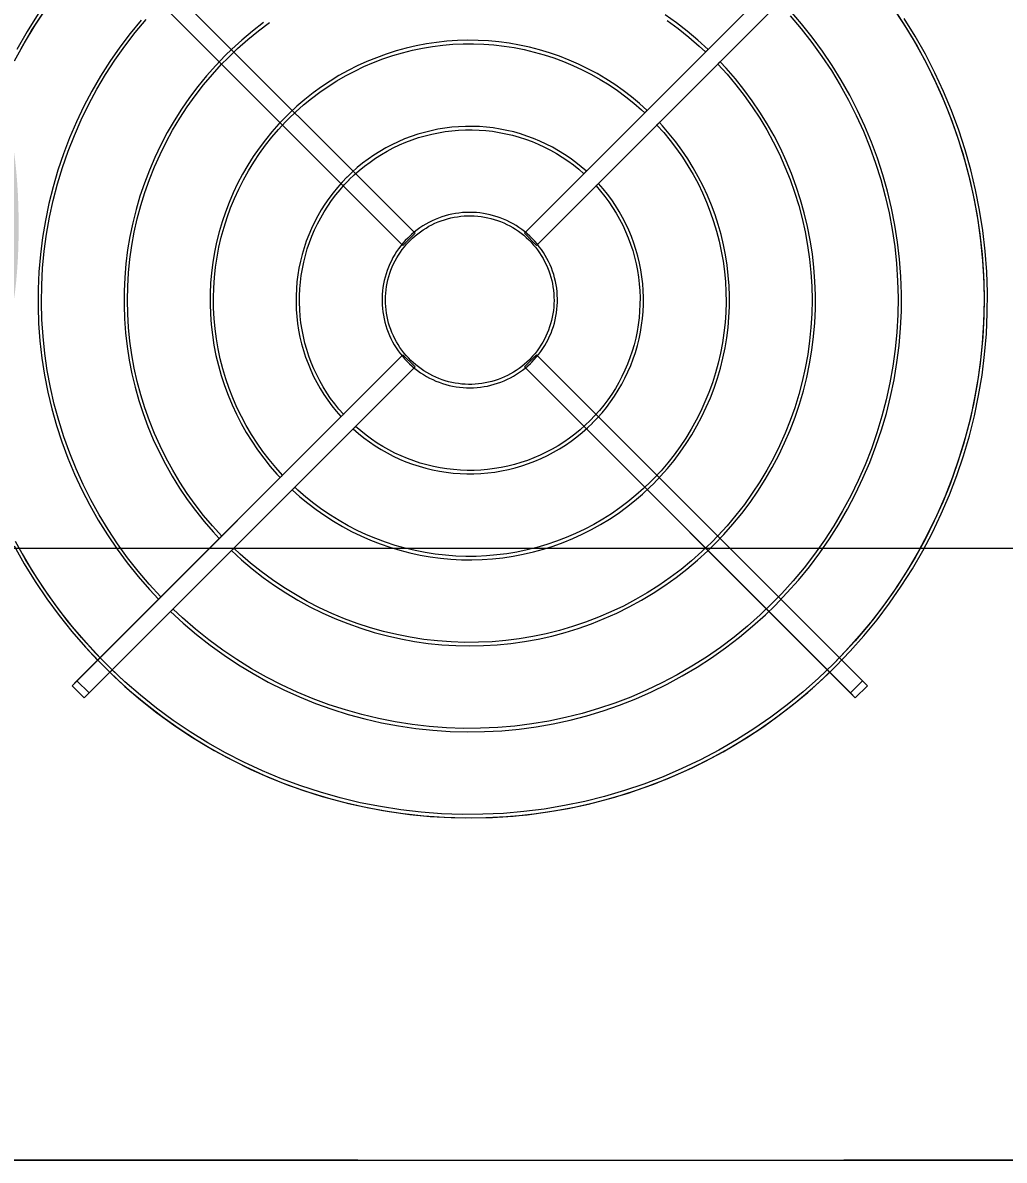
# Model space of a CAD drawing. Header units: millimetres. Extents: x -21807 to 22087, y 36760 to 60640.
# Drawn here: x -8078 to -7508, y 58947 to 59608 of the extents above; entities that cross this region are included whole.
import ezdxf

# ---------------------------------------------------------------- set-up
doc = ezdxf.new("R2010")
doc.units = ezdxf.units.MM
for name, color, linetype, lineweight in [('A-ANNO-DIMS', 7, 'Continuous', 9), ('A-ANNO-DIMS-110', 7, 'Continuous', 9), ('M-EQPM', 7, 'Continuous', 5)]:
    doc.layers.add(name, color=color, linetype=linetype, lineweight=lineweight)
doc.styles.add('Arial_1', font='arial.ttf', dxfattribs={"width": 0.8, "height": 220})
doc.dimstyles.new('AK_DIM_2_0_Arial', dxfattribs={"dimscale": 304.8, "dimtxt": 224.457068, "dimasz": 0.180446, "dimexe": 0.360892, "dimexo": 0.360892, "dimgap": 0.036089, "dimtad": 1, "dimdec": 0, "dimzin": 0, "dimdsep": 46, "dimtxsty": 'Arial_1', "dimblk1": 'OBLIQUE', "dimblk2": 'OBLIQUE', "dimsah": 1, "dimcen": 0.09, "dimadec": 0, "dimazin": 0, "dimtfac": 1, "dimtdec": 4, "dimtix": 1, "dimtmove": 0, "dimatfit": 3, "dimfxl": 1, "dimtvp": 1, "dimtolj": 1, "dimtzin": 0, "dimarcsym": 2})

# ---------------------------------------------------------------- blocks, each defined once
blk = doc.blocks.new('DanNong_VRV_1 QUẠT - OD-A-12_1-2147179-MẶT BẰNG HỆ THỐNG GIÓ CẤP AHU')
at = {"layer": 'M-EQPM'}
for p, q in [((-171.65, 419.45), (20.68, 227.11)), ((20.68, 227.11), (-168.82, 416.62)), ((84.32, 227.11), (276.65, 419.45)), ((273.82, 416.62), (84.32, 227.11)), ((13.61, 220.04), (-178.72, 412.38)), ((283.72, 412.38), (91.39, 220.04)), ((-175.9, 409.55), (13.61, 220.04)), ((91.39, 220.04), (280.9, 409.55)), ((20.68, 227.11), (13.61, 220.04)), ((20.68, 227.11), (13.61, 220.04)), ((91.39, 220.04), (84.32, 227.11)), ((84.32, 227.11), (91.39, 220.04)), ((-178.72, -35.93), (13.61, 156.4)), ((13.61, 156.4), (-175.9, -33.1)), ((20.68, 149.33), (13.61, 156.4)), ((13.61, 156.4), (20.68, 149.33)), ((91.39, 156.4), (84.32, 149.33)), ((91.39, 156.4), (84.32, 149.33)), ((280.9, -33.1), (91.39, 156.4)), ((91.39, 156.4), (283.72, -35.93)), ((20.68, 149.33), (-171.65, -43)), ((-168.82, -40.17), (20.68, 149.33)), ((276.65, -43), (84.32, 149.33)), ((84.32, 149.33), (273.82, -40.17)), ((-175.9, -33.1), (-178.72, -35.93)), ((-178.72, -35.93), (-171.65, -43)), ((-178.72, -35.93), (-171.65, -43)), ((-175.9, -33.1), (-168.82, -40.17)), ((-175.9, -33.1), (-168.82, -40.17)), ((280.9, -33.1), (273.82, -40.17)), ((280.9, -33.1), (273.82, -40.17)), ((276.65, -43), (283.72, -35.93)), ((283.72, -35.93), (276.65, -43)), ((283.72, -35.93), (280.9, -33.1)), ((-171.65, -43), (-168.82, -40.17)), ((273.82, -40.17), (276.65, -43)), ((-525, -311.78), (655, -311.78)), ((-508.64, -311.78), (485.5, -311.78)), ((-481.21, -311.78), (585, -311.78)), ((-12.64, -311.78), (-481.21, -311.78)), ((-481.21, -311.78), (-12.64, -311.78)), ((-66.64, -311.78), (-387.08, -311.78)), ((-66.64, -311.78), (-387.08, -311.78)), ((-66.64, -311.78), (-381.64, -311.78)), ((-381.64, -311.78), (-66.64, -311.78)), ((-66.64, -311.78), (-381.64, -311.78)), ((-66.64, -311.78), (-381.64, -311.78)), ((-66.64, -311.78), (-381.64, -311.78)), ((-66.64, -311.78), (-381.64, -311.78)), ((-66.64, -311.78), (-381.64, -311.78)), ((-66.64, -311.78), (-381.64, -311.78)), ((-116.63, -311.78), (-140.28, -311.78)), ((-133.86, -311.78), (-99.36, -311.78)), ((-130.53, -311.78), (-102.73, -311.78)), ((-127.74, -311.78), (-107.66, -311.78)), ((-127.74, -311.78), (-107.66, -311.78)), ((-116.63, -311.78), (-92.98, -311.78)), ((-66.64, -311.78), (-61.64, -311.78)), ((-66.64, -311.78), (-61.64, -311.78)), ((-66.64, -311.78), (-61.64, -311.78)), ((-66.64, -311.78), (-61.64, -311.78)), ((-66.64, -311.78), (-61.64, -311.78)), ((-51.3, -311.78), (-17.98, -311.78)), ((-51.3, -311.78), (-17.98, -311.78)), ((6.91, -311.78), (616.87, -311.78)), ((6.91, -311.78), (616.87, -311.78)), ((253.22, -311.78), (456.78, -311.78)), ((253.22, -311.78), (270, -311.78)), ((440, -311.78), (270, -311.78))]:
    blk.add_line(p, q, dxfattribs=at)
at = {"layer": 'M-EQPM', "flags": 128}
for points in [[(265.34, -24.62), (273.68, -15.94), (281.67, -6.93), (289.29, 2.39), (296.53, 12.01), (303.38, 21.91), (309.83, 32.08), (315.87, 42.49), (321.49, 53.14), (326.67, 64), (331.42, 75.07), (335.72, 86.31), (339.57, 97.72), (342.96, 109.27), (345.89, 120.95), (348.34, 132.74), (350.32, 144.61), (351.83, 156.56), (352.86, 168.55), (353.4, 180.58), (353.47, 192.62), (353.05, 204.65), (352.15, 216.66), (350.78, 228.62), (348.92, 240.51), (346.6, 252.32), (343.8, 264.03), (340.53, 275.62), (336.81, 287.07), (332.63, 298.36), (328, 309.47), (322.93, 320.39), (317.43, 331.1), (311.5, 341.58), (305.16, 351.82)], [(265.34, -24.62), (273.68, -15.94), (281.67, -6.93), (289.29, 2.39), (296.53, 12.01), (303.38, 21.91), (309.83, 32.08), (315.87, 42.49), (321.49, 53.14), (326.67, 64), (331.42, 75.07), (335.72, 86.31), (339.57, 97.72), (342.96, 109.27), (345.89, 120.95), (348.34, 132.74), (350.32, 144.61), (351.83, 156.56), (352.86, 168.55), (353.4, 180.58), (353.47, 192.62), (353.05, 204.65), (352.15, 216.66), (350.78, 228.62), (348.92, 240.51), (346.6, 252.32), (343.8, 264.03), (340.53, 275.62), (336.81, 287.07), (332.63, 298.36), (328, 309.47), (322.93, 320.39), (317.43, 331.1), (311.5, 341.58), (305.16, 351.82)], [(299.92, 356.11), (306.43, 346.08), (312.54, 335.8), (318.23, 325.28), (323.5, 314.55), (328.34, 303.61), (332.73, 292.49), (336.68, 281.2), (340.17, 269.76), (343.2, 258.19), (345.76, 246.51), (347.86, 234.74), (349.48, 222.89), (350.63, 210.98), (351.3, 199.04), (351.5, 187.08), (351.21, 175.13), (350.45, 163.19), (349.21, 151.3), (347.5, 139.46), (345.31, 127.71), (342.66, 116.04), (339.54, 104.5), (335.96, 93.09), (331.93, 81.83), (327.45, 70.74), (322.53, 59.84), (317.18, 49.14), (311.41, 38.67), (305.22, 28.43), (298.63, 18.46), (291.65, 8.75), (284.28, -0.67), (276.54, -9.79), (268.44, -18.59), (263.92, -23.2)], [(299.92, 356.11), (306.43, 346.08), (312.54, 335.8), (318.23, 325.28), (323.5, 314.55), (328.34, 303.61), (332.73, 292.49), (336.68, 281.2), (340.17, 269.76), (343.2, 258.19), (345.76, 246.51), (347.86, 234.74), (349.48, 222.89), (350.63, 210.98), (351.3, 199.04), (351.5, 187.08), (351.21, 175.13), (350.45, 163.19), (349.21, 151.3), (347.5, 139.46), (345.31, 127.71), (342.66, 116.04), (339.54, 104.5), (335.96, 93.09), (331.93, 81.83), (327.45, 70.74), (322.53, 59.84), (317.18, 49.14), (311.41, 38.67), (305.22, 28.43), (298.63, 18.46), (291.65, 8.75), (284.28, -0.67), (276.54, -9.79), (268.44, -18.59), (263.92, -23.2)], [(-198.38, 354.53), (-204.83, 344.37), (-210.87, 333.95)], [(-212.43, 45.34), (-206.5, 34.86), (-200.16, 24.63), (-193.42, 14.66), (-186.28, 4.96), (-178.76, -4.44), (-170.87, -13.54), (-163.85, -21.05)], [(-198.38, 354.53), (-204.83, 344.37), (-210.87, 333.95)], [(-212.43, 45.34), (-206.5, 34.86), (-200.16, 24.63), (-193.42, 14.66), (-186.28, 4.96), (-178.76, -4.44), (-170.87, -13.54), (-162.62, -22.31), (-154.03, -30.74), (-145.11, -38.82), (-135.87, -46.55), (-126.34, -53.89), (-116.51, -60.85), (-106.42, -67.41), (-96.07, -73.56), (-85.48, -79.29), (-74.67, -84.59), (-63.66, -89.46), (-52.46, -93.88), (-41.1, -97.86), (-29.58, -101.37), (-17.94, -104.42), (-6.18, -107), (5.68, -109.11), (17.6, -110.75), (29.59, -111.9), (41.61, -112.58), (53.65, -112.78), (65.68, -112.49), (77.7, -111.72), (89.67, -110.47), (101.59, -108.75), (113.42, -106.55), (125.16, -103.88), (136.78, -100.74), (148.27, -97.13), (159.61, -93.08), (170.77, -88.57), (181.74, -83.62), (192.51, -78.23), (203.05, -72.42), (213.36, -66.19), (223.4, -59.55), (233.17, -52.52), (242.66, -45.1), (251.83, -37.31), (260.69, -29.16), (265.34, -24.62)], [(-198.38, 354.53), (-204.83, 344.37), (-210.87, 333.95)], [(-212.43, 45.34), (-206.5, 34.86), (-200.16, 24.63), (-193.42, 14.66), (-186.28, 4.96), (-178.76, -4.44), (-170.87, -13.54), (-162.62, -22.31), (-154.03, -30.74), (-145.11, -38.82), (-135.87, -46.55), (-126.34, -53.89), (-116.51, -60.85), (-106.42, -67.41), (-96.07, -73.56), (-85.48, -79.29), (-74.67, -84.59), (-63.66, -89.46), (-52.46, -93.88), (-41.1, -97.86), (-29.58, -101.37), (-17.94, -104.42), (-6.18, -107), (5.68, -109.11), (17.6, -110.75), (29.59, -111.9), (41.61, -112.58), (53.65, -112.78), (65.68, -112.49), (77.7, -111.72), (89.67, -110.47), (101.59, -108.75), (113.42, -106.55), (125.16, -103.88), (136.78, -100.74), (148.27, -97.13), (159.61, -93.08), (170.77, -88.57), (181.74, -83.62), (192.51, -78.23), (203.05, -72.42), (213.36, -66.19), (223.4, -59.55), (233.17, -52.52), (242.66, -45.1), (251.83, -37.31), (260.69, -29.16), (265.34, -24.62)], [(263.92, -23.2), (255.3, -31.49), (246.35, -39.42), (237.09, -46.99), (227.54, -54.19), (217.71, -60.99), (207.61, -67.4), (197.26, -73.4), (186.68, -78.98), (175.89, -84.13), (164.9, -88.85), (153.73, -93.12), (142.4, -96.94), (130.93, -100.31), (119.32, -103.21), (107.62, -105.65), (95.82, -107.62), (83.96, -109.12), (72.04, -110.14), (60.09, -110.68), (48.13, -110.75), (36.18, -110.33), (24.26, -109.44), (12.38, -108.07), (0.56, -106.23), (-11.17, -103.92), (-22.81, -101.14), (-34.32, -97.9), (-45.69, -94.2), (-56.9, -90.04), (-67.94, -85.45), (-78.79, -80.41), (-89.43, -74.94), (-99.84, -69.06), (-110.01, -62.76), (-119.91, -56.06), (-129.54, -48.97), (-138.88, -41.5), (-147.92, -33.66), (-156.63, -25.47), (-165.01, -16.94), (-173.04, -8.08), (-180.71, 1.1), (-188, 10.58), (-194.92, 20.33), (-201.43, 30.36), (-207.54, 40.64)], [(-212.18, 327.3), (-206.41, 337.78), (-200.22, 348.01), (-193.63, 357.99)], [(263.92, -23.2), (255.3, -31.49), (246.35, -39.42), (237.09, -46.99), (227.54, -54.19), (217.71, -60.99), (207.61, -67.4), (197.26, -73.4), (186.68, -78.98), (175.89, -84.13), (164.9, -88.85), (153.73, -93.12), (142.4, -96.94), (130.93, -100.31), (119.32, -103.21), (107.62, -105.65), (95.82, -107.62), (83.96, -109.12), (72.04, -110.14), (60.09, -110.68), (48.13, -110.75), (36.18, -110.33), (24.26, -109.44), (12.38, -108.07), (0.56, -106.23), (-11.17, -103.92), (-22.81, -101.14), (-34.32, -97.9), (-45.69, -94.2), (-56.9, -90.04), (-67.94, -85.45), (-78.79, -80.41), (-89.43, -74.94), (-99.84, -69.06), (-110.01, -62.76), (-119.91, -56.06), (-129.54, -48.97), (-138.88, -41.5), (-147.92, -33.66), (-156.63, -25.47), (-165.01, -16.94), (-173.04, -8.08), (-180.71, 1.1), (-188, 10.58), (-194.92, 20.33), (-201.43, 30.36), (-207.54, 40.64)], [(-212.18, 327.3), (-206.41, 337.78), (-200.22, 348.01), (-193.63, 357.99)], [(-162.43, -19.64), (-170.57, -10.88), (-178.35, -1.8), (-185.77, 7.59), (-192.8, 17.26), (-199.44, 27.21), (-205.68, 37.41), (-211.5, 47.86)], [(-208.26, 334.53), (-202.2, 344.84), (-195.73, 354.9)], [(265.34, -24.62), (273.68, -15.94), (281.67, -6.93), (289.29, 2.39), (296.53, 12.01), (303.38, 21.91), (309.83, 32.08), (315.87, 42.49), (321.49, 53.14), (326.67, 64), (331.42, 75.07), (335.72, 86.31), (339.57, 97.72), (342.96, 109.27), (345.89, 120.95), (348.34, 132.74), (350.32, 144.61), (351.83, 156.56), (352.86, 168.55), (353.4, 180.58), (353.47, 192.62), (353.05, 204.65), (352.15, 216.66), (350.78, 228.62), (348.92, 240.51), (346.6, 252.32), (343.8, 264.03), (340.53, 275.62), (336.81, 287.07), (332.63, 298.36), (328, 309.47), (322.93, 320.39), (317.43, 331.1), (311.5, 341.58), (305.16, 351.82)], [(297.8, 359.19), (304.44, 349.24), (310.68, 339.04), (316.5, 328.59), (321.91, 317.92), (326.88, 307.04), (331.41, 295.98), (335.49, 284.74), (339.13, 273.34), (342.3, 261.81), (345.01, 250.16), (347.26, 238.42), (349.03, 226.59), (350.33, 214.7), (351.15, 202.77), (351.49, 190.82), (351.35, 178.86), (350.74, 166.91), (349.65, 155.01), (348.08, 143.15), (346.04, 131.36), (343.54, 119.67), (340.56, 108.09), (337.13, 96.63), (333.24, 85.32), (328.9, 74.18), (324.12, 63.22), (318.9, 52.46), (313.26, 41.91), (307.2, 31.6), (300.73, 21.54), (293.87, 11.75), (286.62, 2.24), (278.99, -6.98), (271, -15.88), (263.92, -23.2)], [(191.05, 333.84), (185.11, 339.27), (178.97, 344.45), (172.62, 349.38), (166.08, 354.06)], [(-67.45, 349.51), (-73.81, 344.58), (-79.96, 339.4), (-85.9, 333.99), (-89.63, 330.35)], [(-88.21, 328.94), (-82.47, 334.45), (-76.52, 339.73), (-70.36, 344.77), (-64, 349.56)], [(167.25, 350.81), (173.66, 346.09), (179.88, 341.12), (185.89, 335.9), (189.63, 332.43)], [(-138.6, 350.96), (-144.95, 343.18), (-150.99, 335.16), (-156.71, 326.91), (-162.09, 318.43), (-167.12, 309.75), (-171.8, 300.87), (-176.13, 291.81), (-180.09, 282.58), (-183.68, 273.2), (-186.89, 263.69), (-189.71, 254.06), (-192.15, 244.32), (-194.2, 234.49), (-195.85, 224.59), (-197.11, 214.63), (-197.96, 204.63), (-198.42, 194.6), (-198.47, 184.56), (-198.13, 174.52), (-197.38, 164.51), (-196.23, 154.54), (-194.68, 144.62), (-192.74, 134.77), (-190.41, 125.01), (-187.69, 115.34), (-184.58, 105.8), (-181.09, 96.38), (-177.23, 87.11), (-173.01, 78.01), (-168.42, 69.08), (-163.48, 60.34), (-158.19, 51.8), (-152.57, 43.49), (-146.62, 35.4), (-140.35, 27.56), (-133.77, 19.98), (-128.48, 14.31)], [(-127.07, 15.72), (-133.82, 23.04), (-140.28, 30.63), (-146.43, 38.46), (-152.26, 46.54), (-157.76, 54.84), (-162.93, 63.35), (-167.75, 72.07), (-172.22, 80.97), (-176.33, 90.04), (-180.07, 99.27), (-183.44, 108.64), (-186.43, 118.14), (-189.05, 127.75), (-191.27, 137.46), (-193.11, 147.25), (-194.55, 157.1), (-195.59, 167), (-196.24, 176.94), (-196.5, 186.9), (-196.35, 196.86), (-195.81, 206.8), (-194.86, 216.72), (-193.53, 226.59), (-191.8, 236.39), (-189.67, 246.12), (-187.17, 255.76), (-184.27, 265.29), (-181, 274.7), (-177.36, 283.97), (-173.34, 293.08), (-168.97, 302.03), (-164.24, 310.8), (-159.17, 319.36), (-153.75, 327.72), (-148.01, 335.86), (-141.95, 343.76), (-135.57, 351.41)], [(238.82, 353.4), (245.28, 345.82), (251.43, 337.98), (257.26, 329.91), (262.76, 321.61), (267.93, 313.09), (272.75, 304.38), (277.22, 295.48), (281.33, 286.41), (285.07, 277.18), (288.44, 267.81), (291.43, 258.31), (294.05, 248.7), (296.27, 238.99), (298.11, 229.2), (299.55, 219.34), (300.59, 209.44), (301.24, 199.5), (301.5, 189.55), (301.35, 179.59), (300.81, 169.64), (299.86, 159.73), (298.53, 149.86), (296.8, 140.05), (294.67, 130.32), (292.17, 120.68), (289.27, 111.15), (286, 101.75), (282.36, 92.48), (278.34, 83.36), (273.97, 74.42), (269.24, 65.65), (264.17, 57.08), (258.75, 48.72), (253.01, 40.58), (246.95, 32.68), (240.57, 25.03), (233.89, 17.64), (228.57, 12.15)], [(229.98, 10.74), (236.94, 17.98), (243.6, 25.49), (249.95, 33.26), (255.99, 41.28), (261.71, 49.54), (267.09, 58.01), (272.12, 66.7), (276.8, 75.58), (281.13, 84.64), (285.09, 93.86), (288.68, 103.24), (291.89, 112.75), (294.71, 122.39), (297.15, 132.13), (299.2, 141.95), (300.85, 151.86), (302.11, 161.82), (302.96, 171.82), (303.42, 181.85), (303.47, 191.89), (303.13, 201.92), (302.38, 211.93), (301.23, 221.91), (299.68, 231.83), (297.74, 241.68), (295.41, 251.44), (292.69, 261.1), (289.58, 270.65), (286.09, 280.06), (282.23, 289.33), (278.01, 298.44), (273.42, 307.37), (268.48, 316.11), (263.19, 324.64), (257.57, 332.96), (251.62, 341.04), (245.35, 348.88), (238.77, 356.47)], [(155.68, 298.47), (151.19, 302.51), (146.54, 306.37), (141.74, 310.03), (136.8, 313.5), (131.72, 316.77), (126.51, 319.84), (121.19, 322.69), (115.76, 325.33), (110.23, 327.75), (104.6, 329.95), (98.89, 331.92), (93.11, 333.66), (87.26, 335.17), (81.36, 336.44), (75.41, 337.48), (69.42, 338.27), (63.4, 338.83), (57.37, 339.14), (51.33, 339.22), (45.3, 339.05), (39.27, 338.64), (33.27, 337.99), (27.29, 337.1), (21.36, 335.98), (15.48, 334.61), (9.65, 333.02), (3.9, 331.19), (-1.78, 329.13), (-7.37, 326.84), (-12.87, 324.34), (-18.26, 321.62), (-23.54, 318.68), (-28.69, 315.53), (-33.72, 312.19), (-38.61, 308.64), (-43.35, 304.9), (-47.94, 300.97), (-52.37, 296.87), (-54.27, 295)], [(-52.86, 293.58), (-48.56, 297.71), (-44.1, 301.66), (-39.49, 305.44), (-34.73, 309.02), (-29.83, 312.41), (-24.8, 315.61), (-19.64, 318.59), (-14.37, 321.38), (-8.99, 323.94), (-3.51, 326.29), (2.05, 328.42), (7.7, 330.33), (13.42, 332.01), (19.2, 333.45), (25.03, 334.67), (30.91, 335.65), (36.82, 336.4), (42.76, 336.9), (48.72, 337.17), (54.68, 337.21), (60.63, 337), (66.57, 336.56), (72.5, 335.87), (78.38, 334.96), (84.23, 333.8), (90.03, 332.42), (95.76, 330.8), (101.43, 328.96), (107.02, 326.89), (112.52, 324.6), (117.93, 322.09), (123.23, 319.37), (128.42, 316.43), (133.48, 313.29), (138.42, 309.96), (143.22, 306.42), (147.87, 302.7), (152.37, 298.8), (154.26, 297.06)], [(-89.63, 330.35), (-95.2, 324.55), (-100.53, 318.54), (-105.62, 312.31), (-110.46, 305.89), (-115.03, 299.28), (-119.34, 292.49), (-123.37, 285.54), (-127.12, 278.43), (-130.59, 271.17), (-133.76, 263.78), (-136.63, 256.28), (-139.2, 248.66), (-141.46, 240.94), (-143.42, 233.14), (-145.06, 225.27), (-146.38, 217.34), (-147.38, 209.37), (-148.07, 201.36), (-148.44, 193.33), (-148.48, 185.29), (-148.2, 177.25), (-147.6, 169.24), (-146.68, 161.25), (-145.44, 153.31), (-143.89, 145.42), (-142.02, 137.6), (-139.84, 129.86), (-137.35, 122.22), (-134.56, 114.68), (-131.47, 107.25), (-128.09, 99.96), (-124.41, 92.81), (-120.45, 85.81), (-116.22, 78.98), (-111.72, 72.32), (-106.95, 65.84), (-101.93, 59.57), (-96.66, 53.49), (-93.12, 49.67)], [(-91.71, 51.09), (-97.07, 56.96), (-102.2, 63.05), (-107.08, 69.34), (-111.71, 75.81), (-116.08, 82.47), (-120.17, 89.3), (-123.99, 96.28), (-127.52, 103.41), (-130.77, 110.68), (-133.72, 118.07), (-136.38, 125.57), (-138.74, 133.18), (-140.78, 140.87), (-142.52, 148.63), (-143.95, 156.47), (-145.06, 164.35), (-145.86, 172.27), (-146.34, 180.21), (-146.5, 188.17), (-146.34, 196.13), (-145.87, 204.07), (-145.08, 211.99), (-143.97, 219.87), (-142.54, 227.71), (-140.81, 235.47), (-138.76, 243.17), (-136.41, 250.77), (-133.76, 258.27), (-130.81, 265.67), (-127.57, 272.94), (-124.04, 280.07), (-120.22, 287.06), (-116.13, 293.88), (-111.77, 300.54), (-107.15, 307.02), (-102.27, 313.31), (-97.14, 319.4), (-91.78, 325.28), (-88.21, 328.94)], [(196.71, 325.36), (202.07, 319.48), (207.2, 313.39), (212.08, 307.11), (216.71, 300.63), (221.08, 293.97), (225.17, 287.15), (228.99, 280.16), (232.52, 273.03), (235.77, 265.77), (238.72, 258.38), (241.38, 250.87), (243.74, 243.27), (245.78, 235.58), (247.52, 227.81), (248.95, 219.98), (250.06, 212.1), (250.86, 204.18), (251.34, 196.23), (251.5, 188.28), (251.34, 180.32), (250.87, 172.37), (250.08, 164.45), (248.97, 156.57), (247.54, 148.74), (245.81, 140.97), (243.76, 133.28), (241.41, 125.67), (238.76, 118.17), (235.81, 110.78), (232.57, 103.51), (229.04, 96.38), (225.22, 89.39), (221.13, 82.56), (216.77, 75.9), (212.15, 69.42), (207.27, 63.13), (202.14, 57.05), (196.78, 51.17), (193.21, 47.51)], [(194.63, 46.09), (200.2, 51.89), (205.53, 57.91), (210.62, 64.13), (215.46, 70.55), (220.03, 77.16), (224.34, 83.95), (228.37, 90.91), (232.12, 98.02), (235.59, 105.27), (238.76, 112.66), (241.63, 120.17), (244.2, 127.79), (246.46, 135.5), (248.42, 143.3), (250.06, 151.17), (251.38, 159.1), (252.38, 167.08), (253.07, 175.09), (253.44, 183.12), (253.48, 191.16), (253.2, 199.19), (252.6, 207.21), (251.68, 215.2), (250.44, 223.14), (248.89, 231.03), (247.02, 238.85), (244.84, 246.58), (242.35, 254.23), (239.56, 261.77), (236.47, 269.19), (233.09, 276.48), (229.41, 283.63), (225.45, 290.63), (221.22, 297.47), (216.72, 304.13), (211.95, 310.6), (206.93, 316.88), (201.66, 322.95), (198.12, 326.77)], [(-54.27, 295), (-58.46, 290.64), (-62.46, 286.12), (-66.29, 281.45), (-69.92, 276.62), (-73.36, 271.65), (-76.59, 266.56), (-79.62, 261.33), (-82.44, 255.99), (-85.04, 250.54), (-87.42, 244.99), (-89.58, 239.35), (-91.51, 233.62), (-93.21, 227.83), (-94.68, 221.97), (-95.91, 216.06), (-96.91, 210.1), (-97.66, 204.11), (-98.18, 198.09), (-98.45, 192.06), (-98.48, 186.02), (-98.27, 179.98), (-97.82, 173.96), (-97.13, 167.96), (-96.2, 161.99), (-95.04, 156.07), (-93.63, 150.19), (-91.99, 144.38), (-90.13, 138.64), (-88.03, 132.97), (-85.71, 127.4), (-83.16, 121.92), (-80.4, 116.55), (-77.43, 111.29), (-74.25, 106.15), (-70.87, 101.15), (-67.29, 96.29), (-63.51, 91.57), (-59.56, 87.01), (-57.75, 85.04)], [(-56.34, 86.46), (-60.32, 90.89), (-64.12, 95.48), (-67.73, 100.22), (-71.16, 105.1), (-74.38, 110.11), (-77.41, 115.25), (-80.22, 120.5), (-82.82, 125.86), (-85.21, 131.32), (-87.37, 136.87), (-89.31, 142.51), (-91.03, 148.22), (-92.51, 153.99), (-93.77, 159.81), (-94.79, 165.69), (-95.57, 171.59), (-96.12, 177.53), (-96.42, 183.48), (-96.5, 189.44), (-96.33, 195.4), (-95.92, 201.34), (-95.28, 207.27), (-94.4, 213.16), (-93.28, 219.02), (-91.94, 224.82), (-90.36, 230.57), (-88.55, 236.25), (-86.52, 241.85), (-84.26, 247.36), (-81.79, 252.79), (-79.1, 258.1), (-76.2, 263.31), (-73.09, 268.4), (-69.78, 273.36), (-66.28, 278.18), (-62.59, 282.86), (-58.71, 287.38), (-54.66, 291.75), (-52.86, 293.58)], [(159.27, 81.45), (163.46, 85.8), (167.46, 90.32), (171.29, 95), (174.92, 99.82), (178.36, 104.79), (181.59, 109.89), (184.62, 115.11), (187.44, 120.46), (190.04, 125.91), (192.42, 131.46), (194.58, 137.1), (196.51, 142.82), (198.21, 148.62), (199.68, 154.47), (200.91, 160.39), (201.91, 166.34), (202.66, 172.34), (203.18, 178.35), (203.45, 184.39), (203.48, 190.43), (203.27, 196.46), (202.82, 202.49), (202.13, 208.49), (201.2, 214.45), (200.04, 220.38), (198.63, 226.25), (196.99, 232.07), (195.13, 237.81), (193.03, 243.47), (190.71, 249.05), (188.16, 254.53), (185.4, 259.9), (182.43, 265.16), (179.25, 270.29), (175.87, 275.29), (172.29, 280.16), (168.51, 284.87), (164.56, 289.44), (162.75, 291.4)], [(120.29, 263.09), (117.25, 265.74), (114.09, 268.27), (110.84, 270.67), (107.5, 272.93), (104.07, 275.06), (100.56, 277.06), (96.96, 278.91), (93.3, 280.61), (89.58, 282.17), (85.79, 283.58), (81.95, 284.83), (78.06, 285.93), (74.13, 286.88), (70.17, 287.66), (66.18, 288.29), (62.17, 288.76), (58.14, 289.06), (54.1, 289.21), (50.06, 289.19), (46.03, 289.01), (42, 288.68), (37.99, 288.18), (34.01, 287.52), (30.05, 286.7), (26.13, 285.72), (22.25, 284.59), (18.43, 283.3), (14.65, 281.86), (10.94, 280.27), (7.29, 278.54), (3.71, 276.66), (0.22, 274.64), (-3.2, 272.48), (-6.52, 270.18), (-9.75, 267.76), (-12.88, 265.2), (-15.91, 262.53), (-18.83, 259.73), (-18.92, 259.64)], [(-17.5, 258.23), (-14.65, 260.97), (-11.69, 263.6), (-8.62, 266.1), (-5.46, 268.48), (-2.2, 270.74), (1.14, 272.86), (4.57, 274.85), (8.07, 276.69), (11.64, 278.4), (15.28, 279.96), (18.98, 281.38), (22.73, 282.64), (26.53, 283.76), (30.37, 284.72), (34.25, 285.53), (38.16, 286.18), (42.08, 286.67), (46.03, 287.01), (49.99, 287.19), (53.95, 287.21), (57.9, 287.07), (61.85, 286.78), (65.79, 286.33), (69.7, 285.72), (73.58, 284.95), (77.43, 284.03), (81.25, 282.96), (85.01, 281.73), (88.72, 280.36), (92.38, 278.83), (95.97, 277.17), (99.49, 275.36), (102.94, 273.41), (106.31, 271.32), (109.59, 269.11), (112.78, 266.76), (115.87, 264.29), (118.86, 261.69), (118.88, 261.67)], [(161.34, 289.99), (165.32, 285.55), (169.12, 280.96), (172.73, 276.23), (176.16, 271.35), (179.38, 266.34), (182.41, 261.2), (185.22, 255.95), (187.82, 250.58), (190.21, 245.12), (192.37, 239.57), (194.31, 233.94), (196.03, 228.23), (197.51, 222.46), (198.77, 216.63), (199.79, 210.76), (200.57, 204.85), (201.12, 198.92), (201.42, 192.97), (201.5, 187.01), (201.33, 181.05), (200.92, 175.1), (200.28, 169.18), (199.4, 163.28), (198.28, 157.43), (196.94, 151.62), (195.36, 145.88), (193.55, 140.2), (191.52, 134.6), (189.26, 129.08), (186.79, 123.66), (184.1, 118.34), (181.2, 113.13), (178.09, 108.05), (174.78, 103.09), (171.28, 98.27), (167.59, 93.59), (163.71, 89.06), (159.66, 84.69), (157.86, 82.86)], [(-18.92, 259.64), (-21.72, 256.73), (-24.4, 253.7), (-26.95, 250.58), (-29.38, 247.35), (-31.68, 244.03), (-33.85, 240.62), (-35.87, 237.12), (-37.76, 233.55), (-39.5, 229.9), (-41.09, 226.19), (-42.54, 222.42), (-43.83, 218.59), (-44.96, 214.71), (-45.95, 210.8), (-46.77, 206.84), (-47.43, 202.86), (-47.94, 198.85), (-48.28, 194.82), (-48.47, 190.79), (-48.49, 186.75), (-48.35, 182.71), (-48.05, 178.68), (-47.59, 174.67), (-46.96, 170.68), (-46.18, 166.71), (-45.24, 162.78), (-44.15, 158.9), (-42.9, 155.05), (-41.5, 151.27), (-39.94, 147.54), (-38.24, 143.87), (-36.4, 140.28), (-34.41, 136.76), (-32.28, 133.33), (-30.02, 129.98), (-27.62, 126.73), (-25.1, 123.57), (-22.45, 120.52), (-22.37, 120.43)], [(-20.95, 121.84), (-23.55, 124.83), (-26.02, 127.93), (-28.37, 131.11), (-30.59, 134.39), (-32.67, 137.76), (-34.62, 141.21), (-36.43, 144.73), (-38.1, 148.32), (-39.62, 151.97), (-41, 155.69), (-42.23, 159.45), (-43.3, 163.26), (-44.22, 167.11), (-44.99, 171), (-45.6, 174.91), (-46.05, 178.84), (-46.35, 182.79), (-46.49, 186.75), (-46.47, 190.71), (-46.29, 194.67), (-45.95, 198.61), (-45.46, 202.54), (-44.81, 206.45), (-44, 210.32), (-43.04, 214.16), (-41.93, 217.96), (-40.66, 221.72), (-39.25, 225.41), (-37.69, 229.05), (-35.98, 232.63), (-34.14, 236.13), (-32.15, 239.56), (-30.03, 242.9), (-27.78, 246.16), (-25.4, 249.32), (-22.89, 252.39), (-20.27, 255.35), (-17.52, 258.21), (-17.5, 258.23)], [(125.95, 254.6), (128.55, 251.61), (131.02, 248.52), (133.37, 245.33), (135.59, 242.05), (137.67, 238.69), (139.62, 235.24), (141.43, 231.72), (143.1, 228.13), (144.62, 224.47), (146, 220.76), (147.23, 216.99), (148.3, 213.18), (149.22, 209.33), (149.99, 205.45), (150.6, 201.53), (151.05, 197.6), (151.35, 193.65), (151.49, 189.69), (151.47, 185.74), (151.29, 181.78), (150.95, 177.83), (150.46, 173.91), (149.81, 170), (149, 166.12), (148.04, 162.28), (146.93, 158.48), (145.66, 154.73), (144.25, 151.03), (142.69, 147.39), (140.98, 143.82), (139.14, 140.31), (137.15, 136.89), (135.03, 133.54), (132.78, 130.29), (130.4, 127.12), (127.89, 124.06), (125.27, 121.09), (122.52, 118.24), (122.5, 118.22)], [(123.92, 116.8), (126.72, 119.72), (129.4, 122.74), (131.95, 125.87), (134.38, 129.1), (136.68, 132.42), (138.85, 135.83), (140.87, 139.32), (142.76, 142.9), (144.5, 146.54), (146.09, 150.25), (147.54, 154.03), (148.83, 157.85), (149.96, 161.73), (150.95, 165.65), (151.77, 169.6), (152.43, 173.59), (152.94, 177.6), (153.28, 181.62), (153.47, 185.66), (153.49, 189.7), (153.35, 193.73), (153.05, 197.76), (152.59, 201.78), (151.96, 205.77), (151.18, 209.73), (150.24, 213.66), (149.15, 217.55), (147.9, 221.39), (146.5, 225.18), (144.94, 228.91), (143.24, 232.57), (141.4, 236.17), (139.41, 239.68), (137.28, 243.12), (135.02, 246.46), (132.62, 249.72), (130.1, 252.87), (127.45, 255.92), (127.37, 256.02)], [(88.56, 152.16), (89.98, 153.63), (91.33, 155.16), (92.62, 156.74), (93.85, 158.37), (95.01, 160.04), (96.1, 161.77), (97.12, 163.53), (98.08, 165.33), (98.95, 167.18), (99.76, 169.05), (100.49, 170.96), (101.14, 172.89), (101.71, 174.85), (102.21, 176.82), (102.63, 178.82), (102.96, 180.83), (103.22, 182.86), (103.39, 184.89), (103.48, 186.93), (103.49, 188.97), (103.42, 191.01), (103.27, 193.04), (103.04, 195.07), (102.72, 197.08), (102.33, 199.08), (101.86, 201.07), (101.3, 203.03), (100.67, 204.97), (99.96, 206.88), (99.18, 208.77), (98.32, 210.62), (97.39, 212.43), (96.38, 214.21), (95.31, 215.94), (94.17, 217.63), (92.96, 219.27), (91.68, 220.87), (90.35, 222.41), (88.95, 223.89), (87.49, 225.32), (85.98, 226.69), (84.42, 228), (82.8, 229.25), (81.14, 230.42), (79.43, 231.54), (77.67, 232.58), (75.88, 233.55), (74.05, 234.45), (72.18, 235.27), (70.28, 236.02), (68.36, 236.69), (66.41, 237.29), (64.43, 237.81), (62.44, 238.24), (60.43, 238.6), (58.41, 238.88), (56.38, 239.07), (54.35, 239.19), (52.31, 239.22), (50.27, 239.17), (48.23, 239.04), (46.2, 238.83), (44.18, 238.54), (42.18, 238.17), (40.19, 237.71), (38.22, 237.18), (36.27, 236.57), (34.35, 235.88), (32.46, 235.12), (30.6, 234.28), (28.78, 233.37), (26.99, 232.38), (25.25, 231.33), (23.54, 230.2), (21.89, 229.01), (20.28, 227.76), (18.73, 226.44), (17.22, 225.06), (16.44, 224.28)], [(17.85, 222.87), (19.27, 224.23), (20.73, 225.53), (22.25, 226.77), (23.81, 227.95), (25.43, 229.06), (27.08, 230.11), (28.78, 231.1), (30.51, 232.01), (32.28, 232.86), (34.08, 233.63), (35.91, 234.33), (37.77, 234.96), (39.65, 235.51), (41.55, 235.98), (43.47, 236.38), (45.4, 236.71), (47.35, 236.95), (49.3, 237.12), (51.26, 237.21), (53.22, 237.22), (55.17, 237.15), (57.13, 237), (59.08, 236.78), (61.01, 236.48), (62.93, 236.1), (64.84, 235.64), (66.73, 235.11), (68.59, 234.51), (70.43, 233.82), (72.24, 233.07), (74.02, 232.25), (75.76, 231.35), (77.47, 230.39), (79.13, 229.35), (80.76, 228.26), (82.33, 227.09), (83.86, 225.87), (85.34, 224.59), (86.77, 223.24), (88.15, 221.84), (89.46, 220.39), (90.72, 218.89), (91.91, 217.34), (93.05, 215.74), (94.11, 214.09), (95.12, 212.41), (96.05, 210.68), (96.91, 208.92), (97.7, 207.13), (98.42, 205.31), (99.07, 203.46), (99.64, 201.58), (100.14, 199.69), (100.56, 197.77), (100.9, 195.84), (101.17, 193.9), (101.36, 191.95), (101.47, 190), (101.5, 188.04), (101.45, 186.08), (101.33, 184.12), (101.12, 182.17), (100.84, 180.23), (100.49, 178.31), (100.05, 176.39), (99.54, 174.5), (98.95, 172.63), (98.29, 170.79), (97.56, 168.97), (96.75, 167.18), (95.88, 165.43), (94.93, 163.71), (93.92, 162.04), (92.84, 160.4), (91.69, 158.81), (90.48, 157.27), (89.22, 155.77), (87.89, 154.33), (87.15, 153.57)], [(16.44, 224.28), (15.02, 222.81), (13.67, 221.29), (12.38, 219.71), (11.15, 218.08), (9.99, 216.4), (8.9, 214.68), (7.88, 212.91), (6.92, 211.11), (6.05, 209.27), (5.24, 207.39), (4.51, 205.49), (3.86, 203.56), (3.29, 201.6), (2.79, 199.62), (2.37, 197.62), (2.04, 195.61), (1.78, 193.59), (1.61, 191.56), (1.52, 189.52), (1.51, 187.48), (1.58, 185.44), (1.73, 183.41), (1.96, 181.38), (2.28, 179.36), (2.67, 177.36), (3.14, 175.38), (3.7, 173.41), (4.33, 171.47), (5.04, 169.56), (5.82, 167.68), (6.68, 165.83), (7.61, 164.01), (8.62, 162.24), (9.69, 160.5), (10.83, 158.81), (12.04, 157.17), (13.32, 155.58), (14.65, 154.04), (16.05, 152.55), (17.51, 151.12), (19.02, 149.75), (20.58, 148.44), (22.2, 147.2), (23.86, 146.02), (25.57, 144.91), (27.33, 143.87), (29.12, 142.9), (30.95, 142), (32.82, 141.17), (34.72, 140.42), (36.64, 139.75), (38.59, 139.16), (40.57, 138.64), (42.56, 138.2), (44.57, 137.84), (46.59, 137.57), (48.62, 137.37), (50.65, 137.26), (52.69, 137.22), (54.73, 137.27), (56.77, 137.4), (58.8, 137.61), (60.82, 137.91), (62.82, 138.28), (64.81, 138.73), (66.78, 139.26), (68.73, 139.87), (70.65, 140.56), (72.54, 141.32), (74.4, 142.16), (76.22, 143.08), (78.01, 144.06), (79.75, 145.12), (81.46, 146.24), (83.11, 147.43), (84.72, 148.69), (86.27, 150.01), (87.78, 151.39), (88.56, 152.16)], [(87.15, 153.57), (85.73, 152.22), (84.27, 150.92), (82.75, 149.68), (81.19, 148.5), (79.57, 147.38), (77.92, 146.33), (76.22, 145.35), (74.49, 144.43), (72.72, 143.59), (70.92, 142.82), (69.09, 142.12), (67.23, 141.49), (65.35, 140.94), (63.45, 140.46), (61.53, 140.06), (59.6, 139.74), (57.65, 139.49), (55.7, 139.33), (53.74, 139.24), (51.78, 139.23), (49.83, 139.3), (47.87, 139.44), (45.92, 139.67), (43.99, 139.97), (42.07, 140.35), (40.16, 140.8), (38.27, 141.33), (36.41, 141.94), (34.57, 142.62), (32.76, 143.37), (30.98, 144.2), (29.24, 145.09), (27.53, 146.06), (25.87, 147.09), (24.24, 148.19), (22.67, 149.35), (21.14, 150.58), (19.66, 151.86), (18.23, 153.2), (16.85, 154.6), (15.54, 156.05), (14.28, 157.56), (13.09, 159.11), (11.95, 160.71), (10.89, 162.35), (9.88, 164.04), (8.95, 165.76), (8.09, 167.52), (7.3, 169.31), (6.58, 171.14), (5.93, 172.99), (5.36, 174.86), (4.86, 176.76), (4.44, 178.67), (4.1, 180.6), (3.83, 182.54), (3.64, 184.49), (3.53, 186.45), (3.5, 188.41), (3.55, 190.37), (3.67, 192.32), (3.88, 194.27), (4.16, 196.21), (4.51, 198.14), (4.95, 200.05), (5.46, 201.94), (6.05, 203.81), (6.71, 205.66), (7.44, 207.48), (8.25, 209.26), (9.12, 211.01), (10.07, 212.73), (11.08, 214.41), (12.16, 216.04), (13.31, 217.63), (14.52, 219.18), (15.78, 220.67), (17.11, 222.11), (17.85, 222.87)], [(-15.29, 113.36), (-12.25, 110.71), (-9.09, 108.18), (-5.84, 105.78), (-2.5, 103.51), (0.93, 101.38), (4.44, 99.39), (8.04, 97.54), (11.7, 95.83), (15.42, 94.27), (19.21, 92.87), (23.05, 91.61), (26.94, 90.51), (30.87, 89.57), (34.83, 88.78), (38.82, 88.15), (42.83, 87.69), (46.86, 87.38), (50.9, 87.24), (54.94, 87.25), (58.97, 87.43), (63, 87.77), (67.01, 88.27), (70.99, 88.93), (74.95, 89.75), (78.87, 90.73), (82.75, 91.86), (86.57, 93.14), (90.35, 94.58), (94.06, 96.17), (97.71, 97.91), (101.29, 99.79), (104.78, 101.81), (108.2, 103.97), (111.52, 106.26), (114.75, 108.69), (117.88, 111.24), (120.91, 113.92), (123.83, 116.71), (123.92, 116.8)], [(122.5, 118.22), (119.65, 115.48), (116.69, 112.85), (113.62, 110.34), (110.46, 107.96), (107.2, 105.71), (103.86, 103.59), (100.43, 101.6), (96.93, 99.75), (93.36, 98.05), (89.72, 96.48), (86.02, 95.07), (82.27, 93.8), (78.47, 92.69), (74.63, 91.73), (70.75, 90.92), (66.84, 90.27), (62.92, 89.77), (58.97, 89.43), (55.01, 89.25), (51.05, 89.23), (47.1, 89.37), (43.15, 89.67), (39.21, 90.12), (35.3, 90.73), (31.42, 91.49), (27.57, 92.41), (23.75, 93.49), (19.99, 94.71), (16.28, 96.09), (12.62, 97.61), (9.03, 99.28), (5.51, 101.09), (2.06, 103.04), (-1.31, 105.12), (-4.59, 107.34), (-7.78, 109.69), (-10.87, 112.16), (-13.86, 114.75), (-13.88, 114.77)], [(-50.68, 77.97), (-46.19, 73.93), (-41.54, 70.08), (-36.74, 66.41), (-31.8, 62.94), (-26.72, 59.67), (-21.51, 56.61), (-16.19, 53.75), (-10.76, 51.11), (-5.23, 48.69), (0.4, 46.5), (6.11, 44.53), (11.89, 42.79), (17.74, 41.28), (23.64, 40.01), (29.59, 38.97), (35.58, 38.17), (41.6, 37.62), (47.63, 37.3), (53.67, 37.23), (59.7, 37.39), (65.73, 37.8), (71.73, 38.45), (77.71, 39.34), (83.64, 40.47), (89.52, 41.83), (95.35, 43.43), (101.1, 45.26), (106.78, 47.32), (112.37, 49.6), (117.87, 52.11), (123.26, 54.83), (128.54, 57.76), (133.69, 60.91), (138.72, 64.26), (143.61, 67.81), (148.35, 71.55), (152.94, 75.47), (157.37, 79.58), (159.27, 81.45)], [(157.86, 82.86), (153.56, 78.73), (149.1, 74.78), (144.49, 71.01), (139.73, 67.42), (134.83, 64.03), (129.8, 60.84), (124.64, 57.85), (119.37, 55.07), (113.99, 52.5), (108.51, 50.15), (102.95, 48.02), (97.3, 46.12), (91.58, 44.44), (85.8, 42.99), (79.97, 41.78), (74.09, 40.79), (68.18, 40.05), (62.24, 39.54), (56.28, 39.27), (50.32, 39.24), (44.37, 39.44), (38.43, 39.89), (32.5, 40.57), (26.62, 41.49), (20.77, 42.64), (14.97, 44.03), (9.24, 45.64), (3.57, 47.49), (-2.02, 49.56), (-7.52, 51.85), (-12.93, 54.36), (-18.23, 57.08), (-23.42, 60.01), (-28.48, 63.15), (-33.42, 66.49), (-38.22, 70.02), (-42.87, 73.74), (-47.37, 77.65), (-49.26, 79.39)], [(193.21, 47.51), (187.47, 41.99), (181.52, 36.71), (175.36, 31.67), (169, 26.89), (162.45, 22.36), (155.73, 18.09), (148.85, 14.1), (141.81, 10.39), (134.62, 6.96), (127.31, 3.82), (119.88, 0.98), (112.33, -1.57), (104.7, -3.81), (96.98, -5.74), (89.18, -7.37), (81.33, -8.68), (73.44, -9.67), (65.5, -10.35), (57.55, -10.71), (49.59, -10.76), (41.64, -10.48), (33.7, -9.89), (25.8, -8.98), (17.93, -7.75), (10.12, -6.21), (2.38, -4.36), (-5.28, -2.2), (-12.85, 0.26), (-20.31, 3.02), (-27.66, 6.08), (-34.88, 9.43), (-41.96, 13.07), (-48.89, 16.99), (-55.66, 21.18), (-62.25, 25.64), (-68.66, 30.36), (-74.88, 35.33), (-80.89, 40.55), (-84.63, 44.02)], [(-86.05, 42.6), (-80.11, 37.18), (-73.97, 32), (-67.62, 27.06), (-61.08, 22.39), (-54.36, 17.98), (-47.46, 13.84), (-40.41, 9.98), (-33.21, 6.41), (-25.87, 3.13), (-18.4, 0.14), (-10.83, -2.54), (-3.15, -4.92), (4.62, -6.99), (12.47, -8.75), (20.37, -10.19), (28.33, -11.32), (36.33, -12.13), (44.36, -12.61), (52.4, -12.78), (60.43, -12.62), (68.46, -12.14), (76.46, -11.34), (84.42, -10.23), (92.33, -8.79), (100.18, -7.04), (107.95, -4.98), (115.63, -2.61), (123.21, 0.07), (130.68, 3.05), (138.02, 6.32), (145.22, 9.89), (152.28, 13.74), (159.18, 17.87), (165.91, 22.27), (172.45, 26.94), (178.81, 31.86), (184.96, 37.04), (190.9, 42.46), (194.63, 46.09)], [(-121.41, 7.24), (-114.04, 0.43), (-106.39, -6.08), (-98.5, -12.28), (-90.36, -18.16), (-81.99, -23.71), (-73.41, -28.91), (-64.62, -33.78), (-55.65, -38.28), (-46.51, -42.43), (-37.21, -46.2), (-27.76, -49.6), (-18.19, -52.62), (-8.5, -55.25), (1.29, -57.5), (11.15, -59.35), (21.09, -60.8), (31.07, -61.86), (41.09, -62.52), (51.13, -62.77), (61.16, -62.63), (71.19, -62.08), (81.18, -61.13), (91.13, -59.79), (101.02, -58.04), (110.83, -55.91), (120.54, -53.38), (130.15, -50.46), (139.63, -47.17), (148.98, -43.5), (158.17, -39.45), (167.19, -35.04), (176.02, -30.28), (184.66, -25.17), (193.09, -19.71), (201.29, -13.92), (209.26, -7.81), (216.97, -1.38), (224.42, 5.34), (229.98, 10.74)], [(228.57, 12.15), (221.39, 5.25), (213.94, -1.35), (206.23, -7.66), (198.27, -13.65), (190.08, -19.32), (181.67, -24.65), (173.05, -29.65), (164.25, -34.29), (155.26, -38.59), (146.11, -42.51), (136.8, -46.07), (127.37, -49.26), (117.81, -52.06), (108.15, -54.48), (98.4, -56.51), (88.58, -58.15), (78.7, -59.4), (68.77, -60.25), (58.82, -60.7), (48.86, -60.75), (38.91, -60.41), (28.98, -59.66), (19.09, -58.53), (9.24, -56.99), (-0.53, -55.07), (-10.21, -52.75), (-19.8, -50.05), (-29.27, -46.97), (-38.61, -43.51), (-47.8, -39.68), (-56.84, -35.49), (-65.7, -30.94), (-74.37, -26.03), (-82.83, -20.79), (-91.08, -15.21), (-99.1, -9.31), (-106.88, -3.09), (-114.4, 3.44), (-120, 8.65)], [(-156.77, -28.12), (-147.96, -36.32), (-138.82, -44.15), (-129.37, -51.62), (-119.63, -58.7), (-109.62, -65.39), (-99.35, -71.67), (-88.84, -77.53), (-78.1, -82.97), (-67.15, -87.98), (-56.01, -92.54), (-44.69, -96.65), (-33.22, -100.31), (-21.61, -103.51), (-9.89, -106.24), (1.94, -108.5), (13.84, -110.28), (25.81, -111.59), (37.82, -112.42), (49.86, -112.77), (61.89, -112.63), (73.92, -112.01), (85.91, -110.92), (97.84, -109.34), (109.71, -107.29), (121.48, -104.77), (133.14, -101.77), (144.67, -98.32), (156.06, -94.4), (167.27, -90.04), (178.31, -85.22), (189.14, -79.97), (199.76, -74.3), (210.14, -68.2), (220.27, -61.69), (230.13, -54.78), (239.7, -47.48), (248.98, -39.81), (257.94, -31.77), (265.34, -24.62)], [(263.92, -23.2), (255.3, -31.49), (246.35, -39.42), (237.09, -46.99), (227.54, -54.19), (217.71, -60.99), (207.61, -67.4), (197.26, -73.4), (186.68, -78.98), (175.89, -84.13), (164.9, -88.85), (153.73, -93.12), (142.4, -96.94), (130.93, -100.31), (119.32, -103.21), (107.62, -105.65), (95.82, -107.62), (83.96, -109.12), (72.04, -110.14), (60.09, -110.68), (48.13, -110.75), (36.18, -110.33), (24.26, -109.44), (12.38, -108.07), (0.56, -106.23), (-11.17, -103.92), (-22.81, -101.14), (-34.32, -97.9), (-45.69, -94.2), (-56.9, -90.04), (-67.94, -85.45), (-78.79, -80.41), (-89.43, -74.94), (-99.84, -69.06), (-110.01, -62.76), (-119.91, -56.06), (-129.54, -48.97), (-138.88, -41.5), (-147.92, -33.66), (-155.36, -26.71)]]:
    blk.add_lwpolyline(points, dxfattribs=at)
at = {"layer": 'M-EQPM'}
for points in [[(191.05, 333.84), (191.05, 333.84), (191.03, 333.82), (190.92, 333.72), (190.76, 333.56), (190.56, 333.36), (190.34, 333.14), (190.12, 332.91), (189.92, 332.71), (189.76, 332.55), (189.66, 332.45), (189.63, 332.43), (189.63, 332.43)], [(189.63, 332.43), (189.63, 332.43), (189.66, 332.45), (189.76, 332.55), (189.92, 332.71), (190.12, 332.91), (190.34, 333.14), (190.56, 333.36), (190.76, 333.56), (190.92, 333.72), (191.03, 333.82), (191.05, 333.84), (191.05, 333.84)], [(196.71, 325.36), (196.71, 325.36), (196.73, 325.38), (196.83, 325.48), (196.99, 325.64), (197.19, 325.84), (197.41, 326.06), (197.63, 326.29), (197.84, 326.49), (197.99, 326.65), (198.1, 326.75), (198.12, 326.77), (198.12, 326.77)], [(198.12, 326.77), (198.12, 326.77), (198.1, 326.75), (197.99, 326.65), (197.84, 326.49), (197.63, 326.29), (197.41, 326.06), (197.19, 325.84), (196.99, 325.64), (196.83, 325.48), (196.73, 325.38), (196.71, 325.36), (196.71, 325.36)], [(155.68, 298.47), (155.68, 298.47), (155.66, 298.45), (155.55, 298.35), (155.39, 298.19), (155.19, 297.99), (154.97, 297.77), (154.75, 297.54), (154.55, 297.34), (154.39, 297.18), (154.29, 297.08), (154.26, 297.06), (154.26, 297.06)], [(154.26, 297.06), (154.26, 297.06), (154.29, 297.08), (154.39, 297.18), (154.55, 297.34), (154.75, 297.54), (154.97, 297.77), (155.19, 297.99), (155.39, 298.19), (155.55, 298.35), (155.66, 298.45), (155.68, 298.47), (155.68, 298.47)], [(161.34, 289.99), (161.34, 289.99), (161.36, 290.01), (161.46, 290.11), (161.62, 290.27), (161.82, 290.47), (162.04, 290.69), (162.26, 290.92), (162.47, 291.12), (162.62, 291.28), (162.73, 291.38), (162.75, 291.4), (162.75, 291.4)], [(162.75, 291.4), (162.75, 291.4), (162.73, 291.38), (162.62, 291.28), (162.47, 291.12), (162.26, 290.92), (162.04, 290.69), (161.82, 290.47), (161.62, 290.27), (161.46, 290.11), (161.36, 290.01), (161.34, 289.99), (161.34, 289.99)], [(120.29, 263.09), (120.29, 263.09), (120.27, 263.07), (120.17, 262.96), (120.01, 262.8), (119.81, 262.6), (119.59, 262.38), (119.36, 262.16), (119.16, 261.96), (119, 261.8), (118.9, 261.7), (118.88, 261.67), (118.88, 261.67)], [(118.88, 261.67), (118.88, 261.67), (118.9, 261.7), (119, 261.8), (119.16, 261.96), (119.36, 262.16), (119.59, 262.38), (119.81, 262.6), (120.01, 262.8), (120.17, 262.96), (120.27, 263.07), (120.29, 263.09), (120.29, 263.09)], [(125.95, 254.6), (125.95, 254.6), (125.97, 254.62), (126.08, 254.73), (126.23, 254.89), (126.44, 255.09), (126.66, 255.31), (126.88, 255.53), (127.08, 255.73), (127.24, 255.89), (127.34, 255.99), (127.37, 256.02), (127.37, 256.02)], [(127.37, 256.02), (127.37, 256.02), (127.34, 255.99), (127.24, 255.89), (127.08, 255.73), (126.88, 255.53), (126.66, 255.31), (126.44, 255.09), (126.23, 254.89), (126.08, 254.73), (125.97, 254.62), (125.95, 254.6), (125.95, 254.6)], [(-20.95, 121.84), (-20.95, 121.84), (-20.97, 121.82), (-21.08, 121.72), (-21.23, 121.56), (-21.44, 121.36), (-21.66, 121.14), (-21.88, 120.91), (-22.08, 120.71), (-22.24, 120.55), (-22.34, 120.45), (-22.37, 120.43), (-22.37, 120.43)], [(-22.37, 120.43), (-22.37, 120.43), (-22.34, 120.45), (-22.24, 120.55), (-22.08, 120.71), (-21.88, 120.91), (-21.66, 121.14), (-21.44, 121.36), (-21.23, 121.56), (-21.08, 121.72), (-20.97, 121.82), (-20.95, 121.84), (-20.95, 121.84)], [(-15.29, 113.36), (-15.29, 113.36), (-15.27, 113.38), (-15.17, 113.48), (-15.01, 113.64), (-14.81, 113.84), (-14.59, 114.06), (-14.36, 114.29), (-14.16, 114.49), (-14, 114.65), (-13.9, 114.75), (-13.88, 114.77), (-13.88, 114.77)], [(-13.88, 114.77), (-13.88, 114.77), (-13.9, 114.75), (-14, 114.65), (-14.16, 114.49), (-14.36, 114.29), (-14.59, 114.06), (-14.81, 113.84), (-15.01, 113.64), (-15.17, 113.48), (-15.27, 113.38), (-15.29, 113.36), (-15.29, 113.36)], [(-56.34, 86.46), (-56.34, 86.46), (-56.36, 86.44), (-56.46, 86.33), (-56.62, 86.17), (-56.82, 85.97), (-57.04, 85.75), (-57.26, 85.53), (-57.47, 85.33), (-57.62, 85.17), (-57.73, 85.07), (-57.75, 85.04), (-57.75, 85.04)], [(-57.75, 85.04), (-57.75, 85.04), (-57.73, 85.07), (-57.62, 85.17), (-57.47, 85.33), (-57.26, 85.53), (-57.04, 85.75), (-56.82, 85.97), (-56.62, 86.17), (-56.46, 86.33), (-56.36, 86.44), (-56.34, 86.46), (-56.34, 86.46)], [(-50.68, 77.97), (-50.68, 77.97), (-50.66, 78), (-50.55, 78.1), (-50.39, 78.26), (-50.19, 78.46), (-49.97, 78.68), (-49.75, 78.9), (-49.55, 79.1), (-49.39, 79.26), (-49.29, 79.36), (-49.26, 79.39), (-49.26, 79.39)], [(-49.26, 79.39), (-49.26, 79.39), (-49.29, 79.36), (-49.39, 79.26), (-49.55, 79.1), (-49.75, 78.9), (-49.97, 78.68), (-50.19, 78.46), (-50.39, 78.26), (-50.55, 78.1), (-50.66, 78), (-50.68, 77.97), (-50.68, 77.97)], [(-91.71, 51.09), (-91.71, 51.09), (-91.73, 51.07), (-91.83, 50.96), (-91.99, 50.8), (-92.19, 50.6), (-92.41, 50.38), (-92.63, 50.16), (-92.84, 49.96), (-92.99, 49.8), (-93.1, 49.7), (-93.12, 49.67), (-93.12, 49.67)], [(-93.12, 49.67), (-93.12, 49.67), (-93.1, 49.7), (-92.99, 49.8), (-92.84, 49.96), (-92.63, 50.16), (-92.41, 50.38), (-92.19, 50.6), (-91.99, 50.8), (-91.83, 50.96), (-91.73, 51.07), (-91.71, 51.09), (-91.71, 51.09)], [(-86.05, 42.6), (-86.05, 42.6), (-86.03, 42.63), (-85.92, 42.73), (-85.76, 42.89), (-85.56, 43.09), (-85.34, 43.31), (-85.12, 43.53), (-84.92, 43.73), (-84.76, 43.89), (-84.66, 43.99), (-84.63, 44.02), (-84.63, 44.02)], [(-84.63, 44.02), (-84.63, 44.02), (-84.66, 43.99), (-84.76, 43.89), (-84.92, 43.73), (-85.12, 43.53), (-85.34, 43.31), (-85.56, 43.09), (-85.76, 42.89), (-85.92, 42.73), (-86.03, 42.63), (-86.05, 42.6), (-86.05, 42.6)], [(-127.07, 15.72), (-127.07, 15.72), (-127.09, 15.7), (-127.2, 15.6), (-127.35, 15.44), (-127.55, 15.24), (-127.78, 15.02), (-128, 14.79), (-128.2, 14.59), (-128.36, 14.44), (-128.46, 14.33), (-128.48, 14.31), (-128.48, 14.31)], [(-128.48, 14.31), (-128.48, 14.31), (-128.46, 14.33), (-128.36, 14.44), (-128.2, 14.59), (-128, 14.79), (-127.78, 15.02), (-127.55, 15.24), (-127.35, 15.44), (-127.2, 15.6), (-127.09, 15.7), (-127.07, 15.72), (-127.07, 15.72)], [(-121.41, 7.24), (-121.41, 7.24), (-121.39, 7.26), (-121.29, 7.36), (-121.13, 7.52), (-120.93, 7.72), (-120.71, 7.95), (-120.48, 8.17), (-120.28, 8.37), (-120.12, 8.53), (-120.02, 8.63), (-120, 8.65), (-120, 8.65)], [(-120, 8.65), (-120, 8.65), (-120.02, 8.63), (-120.12, 8.53), (-120.28, 8.37), (-120.48, 8.17), (-120.71, 7.95), (-120.93, 7.72), (-121.13, 7.52), (-121.29, 7.36), (-121.39, 7.26), (-121.41, 7.24), (-121.41, 7.24)], [(-163.85, -21.05), (-163.84, -21.05), (-163.82, -21.03), (-163.72, -20.93), (-163.56, -20.77), (-163.36, -20.57), (-163.14, -20.34), (-162.92, -20.12), (-162.72, -19.92), (-162.56, -19.76), (-162.45, -19.66), (-162.43, -19.64), (-162.43, -19.64)], [(-162.43, -19.64), (-162.43, -19.64), (-162.45, -19.66), (-162.56, -19.76), (-162.72, -19.92), (-162.92, -20.12), (-163.14, -20.34), (-163.36, -20.57), (-163.56, -20.77), (-163.72, -20.93), (-163.82, -21.03), (-163.84, -21.05), (-163.85, -21.05)], [(-155.36, -26.71), (-155.36, -26.71), (-155.38, -26.73), (-155.49, -26.83), (-155.64, -26.99), (-155.84, -27.19), (-156.07, -27.42), (-156.29, -27.64), (-156.49, -27.84), (-156.65, -28), (-156.75, -28.1), (-156.77, -28.12), (-156.77, -28.12)], [(-156.77, -28.12), (-156.77, -28.12), (-156.75, -28.1), (-156.65, -28), (-156.49, -27.84), (-156.29, -27.64), (-156.07, -27.42), (-155.84, -27.19), (-155.64, -26.99), (-155.49, -26.83), (-155.38, -26.73), (-155.36, -26.71), (-155.36, -26.71)]]:
    blk.add_open_spline(points, degree=3, dxfattribs=at)
blk = doc.blocks.new('AK-SGS-M3-Hrvt_rvt-1-MẶT BẰNG HỆ THỐNG GIÓ CẤP AHU')
at = {"layer": 'M-EQPM', "color": 5, "lineweight": 25, "true_color": 0x0000ff}
blk.add_blockref('DanNong_VRV_1 QUẠT - OD-A-12_1-2147179-MẶT BẰNG HỆ THỐNG GIÓ CẤP AHU', (-7870.9, 59258.71), dxfattribs=at)
blk = doc.blocks.new('DIMBLOCK2-MẶT BẰNG HỆ THỐNG GIÓ CẤP AHU')
at = {"layer": 'A-ANNO-DIMS-110'}
for p, q in [((-12198.59, 59302.79), (-12198.59, 59412.79)), ((-4498.59, 59302.79), (-4498.59, 59412.79)), ((-12198.59, 59302.79), (-12171.09, 59330.29)), ((-4498.59, 59302.79), (-4471.09, 59330.29)), ((-12198.59, 59302.79), (-12226.09, 59275.29)), ((-12198.59, 59302.79), (-4498.59, 59302.79)), ((-12198.59, 59302.79), (-12198.59, 59231.68)), ((-4498.59, 59302.79), (-4526.09, 59275.29)), ((-4498.59, 59302.79), (-4498.59, 59231.68))]:
    blk.add_line(p, q, dxfattribs=at)
at = {"layer": 'A-ANNO-DIMS-110', "color": 0, "insert": (-8617.94, 59599.4), "char_height": 220, "width": 646.4364, "attachment_point": 1, "line_spacing_factor": 0.941778, "style": 'Arial_1'}
blk.add_mtext('7700', dxfattribs=at)
blk = doc.blocks.new('_Oblique')
at = {"color": 0, "linetype": 'ByBlock', "lineweight": -2}
blk.add_line((-0.5, -0.5), (0.5, 0.5), dxfattribs=at)
blk = doc.blocks.new('DIMBLOCK5-MẶT BẰNG HỆ THỐNG GIÓ CẤP AHU')
at = {"layer": 'A-ANNO-DIMS-110'}
for p, q in [((-20048.59, 59636.45), (-20048.59, 59746.45)), ((10901.41, 59636.45), (10901.41, 59746.45)), ((-20048.59, 59636.45), (-20021.09, 59663.95)), ((10901.41, 59636.45), (10928.91, 59663.95)), ((-20048.59, 59636.45), (-20076.09, 59608.95)), ((-20048.59, 59636.45), (10901.41, 59636.45)), ((-20048.59, 59636.45), (-20048.59, 59565.34)), ((10901.41, 59636.45), (10873.91, 59608.95)), ((10901.41, 59636.45), (10901.41, 59565.34))]:
    blk.add_line(p, q, dxfattribs=at)
at = {"layer": 'A-ANNO-DIMS-110', "color": 0, "insert": (-4910.27, 59933.06), "char_height": 220, "width": 808.0454, "attachment_point": 1, "line_spacing_factor": 0.941778, "style": 'Arial_1'}
blk.add_mtext('30950', dxfattribs=at)

msp = doc.modelspace()

# ---------------------------------------------------------------- block references
at = {"lineweight": 5}
msp.add_blockref('AK-SGS-M3-Hrvt_rvt-1-MẶT BẰNG HỆ THỐNG GIÓ CẤP AHU', (0, 0), dxfattribs=at)

# ---------------------------------------------------------------- dimensions: what is measured, and where the dimension line sits
at = {"layer": 'A-ANNO-DIMS'}
for base, p1, p2, override, picture, middle in [((10901.41, 59636.45), (-20048.59, 59675.34), (10901.41, 59675.34), {"dimpost": '<>', "dimfxl": 30950}, 'DIMBLOCK5-MẶT BẰNG HỆ THỐNG GIÓ CẤP AHU', (-4573.59, 59759.85)), ((-4498.59, 59302.79), (-12198.59, 59341.68), (-4498.59, 59341.68), {"dimpost": '<>', "dimfxl": 7700}, 'DIMBLOCK2-MẶT BẰNG HỆ THỐNG GIÓ CẤP AHU', (-8348.59, 59426.12))]:
    dim = msp.add_linear_dim(base=base, p1=p1, p2=p2, dimstyle='AK_DIM_2_0_Arial', override=override, dxfattribs=at)
    dim.commit()
    dim.dimension.update_dxf_attribs({"geometry": picture, "text_midpoint": middle})

doc.saveas('drawing.dxf')
